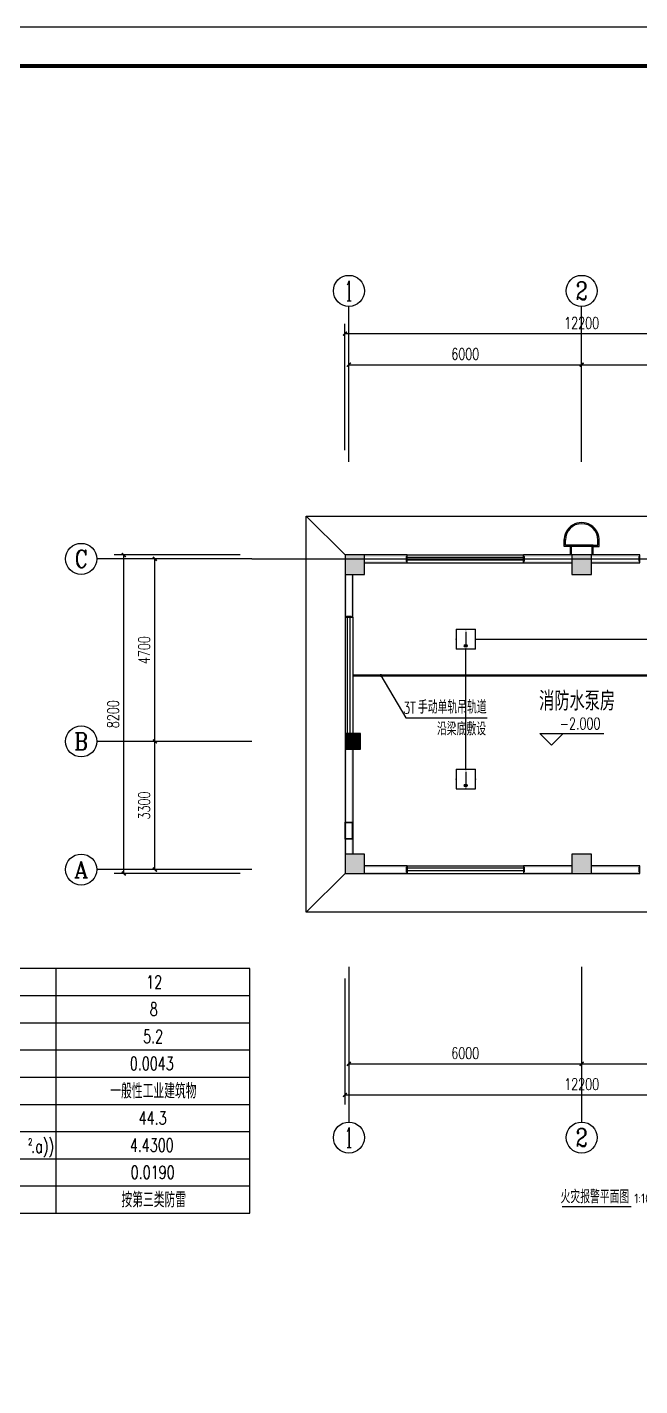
# Model space of a CAD drawing. Extents: x 5394041 to 5729212, y -433068 to -301615.
# Drawn here: x 5545440 to 5561233, y -396531 to -361551 of the extents above; entities that cross this region are included whole.
import ezdxf
from ezdxf.enums import TextEntityAlignment as Align

# ---------------------------------------------------------------- set-up
doc = ezdxf.new("R2010")
doc.units = 0
doc.header["$LTSCALE"] = 1000
doc.header["$MEASUREMENT"] = 0
doc.layers.get('0').update_dxf_attribs({"linetype": 'CONTINUOUS'})
doc.layers.get('Defpoints').update_dxf_attribs({"linetype": 'CONTINUOUS'})
doc.layers.add('_0', color=7, linetype='CONTINUOUS', lineweight=25)
for name, color, linetype in [('AXIS_TEXT', 7, 'CONTINUOUS'), ('EQUIP-消防', 3, 'CONTINUOUS'), ('PUB_HATCH', 8, 'CONTINUOUS'), ('PUB_TITLE', 4, 'CONTINUOUS'), ('TEL_TAB', 7, 'CONTINUOUS'), ('WIRE-消防', 5, 'CONTINUOUS'), ('建筑底图', 251, 'CONTINUOUS')]:
    doc.layers.add(name, color=color, linetype=linetype)
doc.styles.add('_HZTXT', font='txt.shx', dxfattribs={"width": 0.8, "bigfont": 'HZTXT.shx'})
doc.styles.add('_TCH_AXIS', font='COMPLEX', dxfattribs={"bigfont": 'GBCBIG'})
doc.styles.add('_TCH_DIM', font='SIMPLEX', dxfattribs={"bigfont": 'GBCBIG'})
doc.styles.add('_TCH_DIM_T3', font='SIMPLEX', dxfattribs={"width": 0.705882, "bigfont": 'GBCBIG'})
doc.styles.add('COMPLEX', font='COMPLEX')
doc.styles.get("Standard").update_dxf_attribs({"font": 'GBENOR', "bigfont": 'GBCBIG'})
doc.dimstyles.new('_TCH_ARCH&&100', dxfattribs={"dimtxt": 297.5, "dimasz": 100, "dimexe": 250, "dimexo": 300, "dimgap": 126.25, "dimtad": 1, "dimdec": 0, "dimzin": 0, "dimdsep": 46, "dimtxsty": '_TCH_DIM_T3', "dimblk": 'ARCHTICK', "dimcen": 0.09, "dimclrt": 7, "dimazin": 2, "dimtfac": 1, "dimtdec": 0, "dimtix": 1, "dimtmove": 2, "dimatfit": 3, "dimfxl": 0, "dimtolj": 1, "dimtzin": 0, "dimarcsym": 0})

# ---------------------------------------------------------------- blocks, each defined once
blk = doc.blocks.new('_ArchTick')
at = {"color": 0, "linetype": 'ByBlock', "const_width": 0.4}
blk.add_lwpolyline([(-0.5, -0.5), (0.5, 0.5)], dxfattribs=at)
blk = doc.blocks.new('*D577')
at = {"layer": 'Defpoints', "color": 0, "transparency": 16777216}
for p in [(5553633, -385740), (5565833, -385740), (5565833, -389040)]:
    blk.add_point(p, dxfattribs=at)
at = {"layer": '建筑底图', "color": 0, "lineweight": -2, "transparency": 16777216}
for p, q in [((5553633, -386040), (5553633, -389290)), ((5565833, -386040), (5565833, -389290)), ((5553633, -389040), (5565833, -389040))]:
    blk.add_line(p, q, dxfattribs=at)
at = {"layer": '建筑底图', "color": 0, "lineweight": -2, "transparency": 16777216, "xscale": 100, "yscale": 100, "zscale": 100, "rotation": 180}
blk.add_blockref('_ArchTick', (5553633, -389040), dxfattribs=at)
at = {"layer": '建筑底图', "color": 0, "lineweight": -2, "transparency": 16777216, "xscale": 100, "yscale": 100, "zscale": 100}
blk.add_blockref('_ArchTick', (5565833, -389040), dxfattribs=at)
at = {"layer": '建筑底图', "color": 7, "transparency": 16777216, "insert": (5559733, -388765), "char_height": 297.5, "attachment_point": 5, "style": '_TCH_DIM_T3'}
blk.add_mtext('\\A1;12200', dxfattribs=at)
blk = doc.blocks.new('*D578')
at = {"layer": 'Defpoints', "color": 0, "transparency": 16777216}
for p in [(5553733, -385740), (5559733, -385740), (5559733, -388240)]:
    blk.add_point(p, dxfattribs=at)
at = {"layer": '建筑底图', "color": 0, "lineweight": -2, "transparency": 16777216}
for p, q in [((5553733, -386040), (5553733, -388490)), ((5559733, -386040), (5559733, -388490)), ((5553733, -388240), (5559733, -388240))]:
    blk.add_line(p, q, dxfattribs=at)
at = {"layer": '建筑底图', "color": 0, "lineweight": -2, "transparency": 16777216, "xscale": 100, "yscale": 100, "zscale": 100, "rotation": 180}
blk.add_blockref('_ArchTick', (5553733, -388240), dxfattribs=at)
at = {"layer": '建筑底图', "color": 0, "lineweight": -2, "transparency": 16777216, "xscale": 100, "yscale": 100, "zscale": 100}
blk.add_blockref('_ArchTick', (5559733, -388240), dxfattribs=at)
at = {"layer": '建筑底图', "color": 7, "transparency": 16777216, "insert": (5556733, -387965), "char_height": 297.5, "attachment_point": 5, "style": '_TCH_DIM_T3'}
blk.add_mtext('\\A1;6000', dxfattribs=at)
blk = doc.blocks.new('*D579')
at = {"layer": 'Defpoints', "color": 0, "transparency": 16777216}
for p in [(5559733, -385740), (5565733, -385740), (5565733, -388240)]:
    blk.add_point(p, dxfattribs=at)
at = {"layer": '建筑底图', "color": 0, "lineweight": -2, "transparency": 16777216}
for p, q in [((5559733, -386040), (5559733, -388490)), ((5565733, -386040), (5565733, -388490)), ((5559733, -388240), (5565733, -388240))]:
    blk.add_line(p, q, dxfattribs=at)
at = {"layer": '建筑底图', "color": 0, "lineweight": -2, "transparency": 16777216, "xscale": 100, "yscale": 100, "zscale": 100, "rotation": 180}
blk.add_blockref('_ArchTick', (5559733, -388240), dxfattribs=at)
at = {"layer": '建筑底图', "color": 0, "lineweight": -2, "transparency": 16777216, "xscale": 100, "yscale": 100, "zscale": 100}
blk.add_blockref('_ArchTick', (5565733, -388240), dxfattribs=at)
at = {"layer": '建筑底图', "color": 7, "transparency": 16777216, "insert": (5562733, -387965), "char_height": 297.5, "attachment_point": 5, "style": '_TCH_DIM_T3'}
blk.add_mtext('\\A1;6000', dxfattribs=at)
blk = doc.blocks.new('*D580')
at = {"layer": 'Defpoints', "color": 0, "transparency": 16777216}
for p in [(5565833, -369440), (5553633, -372740), (5565833, -372740)]:
    blk.add_point(p, dxfattribs=at)
at = {"layer": '建筑底图', "color": 0, "lineweight": -2, "transparency": 16777216}
for p, q in [((5553633, -372440), (5553633, -369190)), ((5565833, -372440), (5565833, -369190)), ((5553633, -369440), (5565833, -369440))]:
    blk.add_line(p, q, dxfattribs=at)
at = {"layer": '建筑底图', "color": 0, "lineweight": -2, "transparency": 16777216, "xscale": 100, "yscale": 100, "zscale": 100, "rotation": 180}
blk.add_blockref('_ArchTick', (5553633, -369440), dxfattribs=at)
at = {"layer": '建筑底图', "color": 0, "lineweight": -2, "transparency": 16777216, "xscale": 100, "yscale": 100, "zscale": 100}
blk.add_blockref('_ArchTick', (5565833, -369440), dxfattribs=at)
at = {"layer": '建筑底图', "color": 7, "transparency": 16777216, "insert": (5559733, -369165), "char_height": 297.5, "attachment_point": 5, "style": '_TCH_DIM_T3'}
blk.add_mtext('\\A1;12200', dxfattribs=at)
blk = doc.blocks.new('*D581')
at = {"layer": 'Defpoints', "color": 0, "transparency": 16777216}
for p in [(5559733, -370240), (5553733, -372740), (5559733, -372740)]:
    blk.add_point(p, dxfattribs=at)
at = {"layer": '建筑底图', "color": 0, "lineweight": -2, "transparency": 16777216}
for p, q in [((5553733, -372440), (5553733, -369990)), ((5559733, -372440), (5559733, -369990)), ((5553733, -370240), (5559733, -370240))]:
    blk.add_line(p, q, dxfattribs=at)
at = {"layer": '建筑底图', "color": 0, "lineweight": -2, "transparency": 16777216, "xscale": 100, "yscale": 100, "zscale": 100, "rotation": 180}
blk.add_blockref('_ArchTick', (5553733, -370240), dxfattribs=at)
at = {"layer": '建筑底图', "color": 0, "lineweight": -2, "transparency": 16777216, "xscale": 100, "yscale": 100, "zscale": 100}
blk.add_blockref('_ArchTick', (5559733, -370240), dxfattribs=at)
at = {"layer": '建筑底图', "color": 7, "transparency": 16777216, "insert": (5556733, -369965), "char_height": 297.5, "attachment_point": 5, "style": '_TCH_DIM_T3'}
blk.add_mtext('\\A1;6000', dxfattribs=at)
blk = doc.blocks.new('*D582')
at = {"layer": 'Defpoints', "color": 0, "transparency": 16777216}
for p in [(5565733, -370240), (5559733, -372740), (5565733, -372740)]:
    blk.add_point(p, dxfattribs=at)
at = {"layer": '建筑底图', "color": 0, "lineweight": -2, "transparency": 16777216}
for p, q in [((5559733, -372440), (5559733, -369990)), ((5565733, -372440), (5565733, -369990)), ((5559733, -370240), (5565733, -370240))]:
    blk.add_line(p, q, dxfattribs=at)
at = {"layer": '建筑底图', "color": 0, "lineweight": -2, "transparency": 16777216, "xscale": 100, "yscale": 100, "zscale": 100, "rotation": 180}
blk.add_blockref('_ArchTick', (5559733, -370240), dxfattribs=at)
at = {"layer": '建筑底图', "color": 0, "lineweight": -2, "transparency": 16777216, "xscale": 100, "yscale": 100, "zscale": 100}
blk.add_blockref('_ArchTick', (5565733, -370240), dxfattribs=at)
at = {"layer": '建筑底图', "color": 7, "transparency": 16777216, "insert": (5562733, -369965), "char_height": 297.5, "attachment_point": 5, "style": '_TCH_DIM_T3'}
blk.add_mtext('\\A1;6000', dxfattribs=at)
blk = doc.blocks.new('*D583')
at = {"layer": 'Defpoints', "color": 0, "transparency": 16777216}
for p in [(5547933, -375140), (5551233, -375140), (5551233, -383340)]:
    blk.add_point(p, dxfattribs=at)
at = {"layer": '建筑底图', "color": 0, "lineweight": -2, "transparency": 16777216}
for p, q in [((5550933, -375140), (5547683, -375140)), ((5547933, -383340), (5547933, -375140)), ((5550933, -383340), (5547683, -383340))]:
    blk.add_line(p, q, dxfattribs=at)
at = {"layer": '建筑底图', "color": 0, "lineweight": -2, "transparency": 16777216, "xscale": 100, "yscale": 100, "zscale": 100}
for p, rotation in [((5547933, -375140), 90), ((5547933, -383340), 270)]:
    blk.add_blockref('_ArchTick', p, dxfattribs=dict(at, rotation=rotation))
at = {"layer": '建筑底图', "color": 7, "transparency": 16777216, "insert": (5547658, -379240), "char_height": 297.5, "attachment_point": 5, "rotation": 90, "style": '_TCH_DIM_T3'}
blk.add_mtext('\\A1;8200', dxfattribs=at)
blk = doc.blocks.new('*D584')
at = {"layer": 'Defpoints', "color": 0, "transparency": 16777216}
for p in [(5548733, -379940), (5551233, -379940), (5551233, -383240)]:
    blk.add_point(p, dxfattribs=at)
at = {"layer": '建筑底图', "color": 0, "lineweight": -2, "transparency": 16777216}
for p, q in [((5550933, -379940), (5548483, -379940)), ((5548733, -383240), (5548733, -379940)), ((5550933, -383240), (5548483, -383240))]:
    blk.add_line(p, q, dxfattribs=at)
at = {"layer": '建筑底图', "color": 0, "lineweight": -2, "transparency": 16777216, "xscale": 100, "yscale": 100, "zscale": 100}
for p, rotation in [((5548733, -379940), 90), ((5548733, -383240), 270)]:
    blk.add_blockref('_ArchTick', p, dxfattribs=dict(at, rotation=rotation))
at = {"layer": '建筑底图', "color": 7, "transparency": 16777216, "insert": (5548458, -381590), "char_height": 297.5, "attachment_point": 5, "rotation": 90, "style": '_TCH_DIM_T3'}
blk.add_mtext('\\A1;3300', dxfattribs=at)
blk = doc.blocks.new('*D585')
at = {"layer": 'Defpoints', "color": 0, "transparency": 16777216}
for p in [(5548733, -375240), (5551233, -375240), (5551233, -379940)]:
    blk.add_point(p, dxfattribs=at)
at = {"layer": '建筑底图', "color": 0, "lineweight": -2, "transparency": 16777216}
for p, q in [((5550933, -375240), (5548483, -375240)), ((5548733, -379940), (5548733, -375240)), ((5550933, -379940), (5548483, -379940))]:
    blk.add_line(p, q, dxfattribs=at)
at = {"layer": '建筑底图', "color": 0, "lineweight": -2, "transparency": 16777216, "xscale": 100, "yscale": 100, "zscale": 100}
for p, rotation in [((5548733, -375240), 90), ((5548733, -379940), 270)]:
    blk.add_blockref('_ArchTick', p, dxfattribs=dict(at, rotation=rotation))
at = {"layer": '建筑底图', "color": 7, "transparency": 16777216, "insert": (5548458, -377590), "char_height": 297.5, "attachment_point": 5, "rotation": 90, "style": '_TCH_DIM_T3'}
blk.add_mtext('\\A1;4700', dxfattribs=at)
blk = doc.blocks.new('_FZH')
blk.add_lwpolyline([(-0.5, -0.5), (0.5, -0.5), (0.5, 0.5), (-0.5, 0.5)], close=True)
at = {"layer": 'PUB_HATCH'}
blk.add_solid([(-0.5, -0.5), (0.5, -0.5), (-0.5, 0.5), (0.5, 0.5)], dxfattribs=at)
blk = doc.blocks.new('$TCHSYS$WIN2D')
for p, q in [((-0.5, 0.5), (0.5, 0.5)), ((-0.5, 0.5), (-0.5, -0.5)), ((0.5, 0.5), (0.5, -0.5)), ((0.5, 0.167), (-0.5, 0.167)), ((0.5, -0.167), (-0.5, -0.167)), ((-0.5, -0.5), (0.5, -0.5))]:
    blk.add_line(p, q)
blk = doc.blocks.new('_AXISO')
blk.add_circle((0, 0), 0.5)
at = {"layer": 'AXIS_TEXT', "style": 'COMPLEX', "width": 1.041667}
blk.add_attdef('A', text='', height=0.56, dxfattribs=at).set_placement((-0.25, -0.28), (0.25, -0.28), align=Align.FIT)
blk = doc.blocks.new('$Equip$00002648')
for p, q in [((-0.5, 0.5), (-0.5, -0.5)), ((0.5, 0.5), (-0.5, 0.5)), ((0, 0.375), (0, -0.412)), ((0.5, -0.5), (0.5, 0.5)), ((-0.5, -0.5), (0.5, -0.5))]:
    blk.add_line(p, q)
at = {"const_width": 0.04}
blk.add_lwpolyline([(-0.5, 0.5), (0.5, 0.5), (0.5, -0.5), (-0.5, -0.5), (-0.5, 0.5), (0.5, 0.5)], dxfattribs=at)
blk.add_circle((0, -0.338), 0.075)
for p in [(-0.5, 0), (0, 0.5), (0.5, 0), (0, -0.5)]:
    blk.add_point(p)
for points in [[(-0.065, -0.3), (0.065, -0.3), (-0.075, -0.338), (0.075, -0.338)], [(-0.065, -0.375), (0.065, -0.375), (-0.075, -0.338), (0.075, -0.338)], [(-0.038, -0.273), (0.037, -0.273), (-0.065, -0.3), (0.065, -0.3)], [(-0.038, -0.402), (0.037, -0.402), (-0.065, -0.375), (0.065, -0.375)], [(0, -0.263), (0, -0.263), (-0.038, -0.273), (0.037, -0.273)], [(0, -0.412), (0, -0.412), (-0.038, -0.402), (0.037, -0.402)]]:
    blk.add_solid(points)
at = {"color": 7, "flags": 1}
for tag, height, p in [('A', 0.00002, (0, 0)), ('B', 0.4, (0.762, -0.208))]:
    blk.add_attdef(tag, text='', height=height, dxfattribs=at).set_placement(p, align=Align.MIDDLE_CENTER)

msp = doc.modelspace()

# ---------------------------------------------------------------- hatches: boundary and pattern name
at = {"layer": '建筑底图'}
for points in [[(5554133.3, -375139.8), (5553633.3, -375139.8), (5553673.3, -375179.8), (5554093.3, -375179.8)], [(5553633.3, -375139.8), (5553633.3, -375639.8), (5553673.3, -375599.8), (5553673.3, -375179.8)], [(5554133.3, -375639.8), (5554133.3, -375139.8), (5554093.3, -375179.8), (5554093.3, -375599.8)], [(5554133.3, -375139.8), (5554133.3, -375179.8), (5555193.3, -375179.8), (5555233.3, -375139.8)], [(5554133.3, -375299.8), (5554133.3, -375339.8), (5555233.3, -375339.8), (5555193.3, -375299.8)], [(5555233.3, -375339.8), (5555233.3, -375139.8), (5555193.3, -375179.8), (5555193.3, -375299.8)], [(5559483.3, -375179.8), (5559483.3, -375139.8), (5558233.3, -375139.8), (5558273.3, -375179.8)], [(5558233.3, -375139.8), (5558233.3, -375339.8), (5558273.3, -375299.8), (5558273.3, -375179.8)], [(5559483.3, -375339.8), (5559483.3, -375299.8), (5558273.3, -375299.8), (5558233.3, -375339.8)], [(5559983.3, -375139.8), (5559483.3, -375139.8), (5559523.3, -375179.8), (5559943.3, -375179.8)], [(5559483.3, -375139.8), (5559483.3, -375639.8), (5559523.3, -375599.8), (5559523.3, -375179.8)], [(5559983.3, -375639.8), (5559983.3, -375139.8), (5559943.3, -375179.8), (5559943.3, -375599.8)], [(5559983.3, -375139.8), (5559983.3, -375179.8), (5561193.3, -375179.8), (5561233.3, -375139.8)], [(5559983.3, -375299.8), (5559983.3, -375339.8), (5561233.3, -375339.8), (5561193.3, -375299.8)], [(5561233.3, -375339.8), (5561233.3, -375139.8), (5561193.3, -375179.8), (5561193.3, -375299.8)], [(5553633.3, -375639.8), (5554133.3, -375639.8), (5554093.3, -375599.8), (5553673.3, -375599.8)], [(5553673.3, -375639.8), (5553633.3, -375639.8), (5553633.3, -376739.8), (5553673.3, -376699.8)], [(5553833.3, -375639.8), (5553793.3, -375639.8), (5553793.3, -376699.8), (5553833.3, -376739.8)], [(5559483.3, -375639.8), (5559983.3, -375639.8), (5559943.3, -375599.8), (5559523.3, -375599.8)], [(5553633.3, -376739.8), (5553833.3, -376739.8), (5553793.3, -376699.8), (5553673.3, -376699.8)], [(5554033.3, -379739.8), (5553633.3, -379739.8), (5553673.3, -379779.8), (5553993.3, -379779.8)], [(5553633.3, -379739.8), (5553633.3, -380139.8), (5553673.3, -380099.8), (5553673.3, -379779.8)], [(5554033.3, -380139.8), (5554033.3, -379739.8), (5553993.3, -379779.8), (5553993.3, -380099.8)], [(5553633.3, -380139.8), (5554033.3, -380139.8), (5553993.3, -380099.8), (5553673.3, -380099.8)], [(5553633.3, -382839.8), (5553673.3, -382839.8), (5553673.3, -380139.8), (5553633.3, -380139.8)], [(5553793.3, -382839.8), (5553833.3, -382839.8), (5553833.3, -380139.8), (5553793.3, -380139.8)], [(5554133.3, -382839.8), (5553633.3, -382839.8), (5553673.3, -382879.8), (5554093.3, -382879.8)], [(5553633.3, -382839.8), (5553633.3, -383339.8), (5553673.3, -383299.8), (5553673.3, -382879.8)], [(5554133.3, -383339.8), (5554133.3, -382839.8), (5554093.3, -382879.8), (5554093.3, -383299.8)], [(5559983.3, -382839.8), (5559483.3, -382839.8), (5559523.3, -382879.8), (5559943.3, -382879.8)], [(5559483.3, -382839.8), (5559483.3, -383339.8), (5559523.3, -383299.8), (5559523.3, -382879.8)], [(5559983.3, -383339.8), (5559983.3, -382839.8), (5559943.3, -382879.8), (5559943.3, -383299.8)], [(5553633.3, -383339.8), (5554133.3, -383339.8), (5554093.3, -383299.8), (5553673.3, -383299.8)], [(5554133.3, -383139.8), (5554133.3, -383179.8), (5555193.3, -383179.8), (5555233.3, -383139.8)], [(5554133.3, -383299.8), (5554133.3, -383339.8), (5555233.3, -383339.8), (5555193.3, -383299.8)], [(5555233.3, -383339.8), (5555233.3, -383139.8), (5555193.3, -383179.8), (5555193.3, -383299.8)], [(5559483.3, -383179.8), (5559483.3, -383139.8), (5558233.3, -383139.8), (5558273.3, -383179.8)], [(5558233.3, -383139.8), (5558233.3, -383339.8), (5558273.3, -383299.8), (5558273.3, -383179.8)], [(5559483.3, -383339.8), (5559483.3, -383299.8), (5558273.3, -383299.8), (5558233.3, -383339.8)], [(5559483.3, -383339.8), (5559983.3, -383339.8), (5559943.3, -383299.8), (5559523.3, -383299.8)], [(5559983.3, -383139.8), (5559983.3, -383179.8), (5561193.3, -383179.8), (5561233.3, -383139.8)], [(5559983.3, -383299.8), (5559983.3, -383339.8), (5561233.3, -383339.8), (5561193.3, -383299.8)], [(5561233.3, -383339.8), (5561233.3, -383139.8), (5561193.3, -383179.8), (5561193.3, -383299.8)]]:
    msp.add_hatch(color=256, dxfattribs=at).paths.add_polyline_path(points)

# ---------------------------------------------------------------- linework, layer by layer
at = {"layer": '_0', "color": 3, "const_width": 35}
msp.add_lwpolyline([(5559226.6, -391918.5), (5561013.2, -391918.5)], dxfattribs=at)
at = {"layer": 'PUB_TITLE', "color": 4}
msp.add_lwpolyline([(5498674.7, -420950.6), (5582774.7, -420950.6), (5582774.7, -361550.6), (5498674.7, -361550.6)], close=True, dxfattribs=at)
at = {"layer": 'PUB_TITLE', "color": 4, "const_width": 100}
msp.add_lwpolyline([(5501174.7, -419950.6), (5581774.7, -419950.6), (5581774.7, -362550.6), (5501174.7, -362550.6)], close=True, dxfattribs=at)
at = {"layer": 'TEL_TAB', "color": 0}
msp.add_lwpolyline([(5540181.1, -392084.5), (5551181.1, -392084.5), (5551181.1, -385784.5), (5540181.1, -385784.5)], close=True, dxfattribs=at)
for points in [[(5546181.1, -385784.5), (5546181.1, -392084.5)], [(5541181.1, -386484.5), (5551181.1, -386484.5)], [(5541181.1, -387184.5), (5551181.1, -387184.5)], [(5541181.1, -387884.5), (5551181.1, -387884.5)], [(5541181.1, -388584.5), (5551181.1, -388584.5)], [(5540181.1, -389284.5), (5551181.1, -389284.5)], [(5541181.1, -389984.5), (5551181.1, -389984.5)], [(5540181.1, -390684.5), (5551181.1, -390684.5)], [(5541181.1, -391384.5), (5551181.1, -391384.5)]]:
    msp.add_lwpolyline(points, dxfattribs=at)
at = {"layer": 'WIRE-消防', "color": 5, "linetype": 'Continuous', "const_width": 35}
for points in [[(5556996.4, -377308.9), (5562273.5, -377308.9)], [(5556746.4, -380658.9), (5556746.4, -377558.9)]]:
    msp.add_lwpolyline(points, dxfattribs=at)
at = {"layer": '建筑底图'}
for p, q in [((5553733.3, -372739.8), (5553733.3, -368739.8)), ((5559733.3, -372739.8), (5559733.3, -368739.8)), ((5552633.3, -374139.8), (5553633.3, -375139.8)), ((5559284.3, -374919.8), (5559284.3, -374739.8)), ((5559433.3, -374919.8), (5559284.3, -374919.8)), ((5559313.3, -374889.8), (5559313.3, -374754.6)), ((5559433.3, -374889.8), (5559313.3, -374889.8)), ((5560033.3, -374889.8), (5560153.3, -374889.8)), ((5560033.3, -374919.8), (5560182.3, -374919.8)), ((5560153.3, -374889.8), (5560153.3, -374754.6)), ((5560182.3, -374919.8), (5560182.3, -374739.8)), ((5551233.3, -375239.8), (5547233.3, -375239.8)), ((5551233.3, -375239.8), (5568233.3, -375239.8)), ((5555233.3, -375139.8), (5554133.3, -375139.8)), ((5555233.3, -375339.8), (5555233.3, -375139.8)), ((5559483.3, -375139.8), (5558233.3, -375139.8)), ((5558233.3, -375139.8), (5558233.3, -375339.8)), ((5561233.3, -375139.8), (5559983.3, -375139.8)), ((5561233.3, -375339.8), (5561233.3, -375139.8)), ((5553633.3, -375639.8), (5553633.3, -376739.8)), ((5553833.3, -376739.8), (5553833.3, -375639.8)), ((5554133.3, -375339.8), (5555233.3, -375339.8)), ((5558233.3, -375339.8), (5559483.3, -375339.8)), ((5559983.3, -375339.8), (5561233.3, -375339.8)), ((5553633.3, -376739.8), (5553833.3, -376739.8)), ((5554555.7, -378239.8), (5555204.4, -379330.2)), ((5555204.4, -379330.2), (5557300.5, -379330.2)), ((5558956.8, -380033.6), (5558656.8, -379733.6)), ((5558656.8, -379733.6), (5560302.3, -379733.6)), ((5558956.8, -380033.6), (5559256.8, -379733.6)), ((5551233.3, -379939.8), (5547233.3, -379939.8)), ((5553633.3, -380139.8), (5553633.3, -382839.8)), ((5553833.3, -380139.8), (5553833.3, -382839.8)), ((5551233.3, -383239.8), (5547233.3, -383239.8)), ((5552633.3, -384339.8), (5553633.3, -383339.8)), ((5555233.3, -383139.8), (5554133.3, -383139.8)), ((5554133.3, -383339.8), (5555233.3, -383339.8)), ((5555233.3, -383339.8), (5555233.3, -383139.8)), ((5559483.3, -383139.8), (5558233.3, -383139.8)), ((5558233.3, -383139.8), (5558233.3, -383339.8)), ((5558233.3, -383339.8), (5559483.3, -383339.8)), ((5561233.3, -383139.8), (5559983.3, -383139.8)), ((5559983.3, -383339.8), (5561233.3, -383339.8)), ((5561233.3, -383339.8), (5561233.3, -383139.8)), ((5553733.3, -385739.8), (5553733.3, -389739.8)), ((5559733.3, -385739.8), (5559733.3, -389739.8))]:
    msp.add_line(p, q, dxfattribs=at)
for points in [[(5566833.3, -380239.8), (5566833.3, -384339.8), (5552633.3, -384339.8), (5552633.3, -374139.8), (5566833.3, -374139.8), (5566833.3, -376239.8)], [(5560033.3, -375139.8), (5560033.3, -374889.8), (5559433.3, -374889.8), (5559433.3, -375139.8)], [(5560003.3, -375139.8), (5560003.3, -374919.8), (5559463.3, -374919.8), (5559463.3, -375139.8)], [(5553833.3, -382019.8), (5553833.3, -382459.8), (5553633.3, -382459.8), (5553633.3, -382019.8), (5553833.3, -382019.8)]]:
    msp.add_lwpolyline(points, dxfattribs=at)
at = {"layer": '建筑底图', "const_width": 60}
msp.add_lwpolyline([(5565286.2, -378239.8), (5553833.3, -378239.8)], dxfattribs=at)
at = {"layer": '建筑底图', "const_width": 40}
msp.add_lwpolyline([(5554545.5, -378222.6, 1), (5554565.9, -378257, 1)], format="xyb", close=True, dxfattribs=at)
at = {"layer": '建筑底图', "const_width": 30}
msp.add_lwpolyline([(5553818.3, -382034.8), (5553818.3, -382444.8), (5553648.3, -382444.8), (5553648.3, -382034.8)], close=True, dxfattribs=at)
at = {"layer": '建筑底图'}
for radius, start, end in [(450, 356.17745, 183.82255), (420, 0, 180)]:
    msp.add_arc((5559733.3, -374754.6), radius, start, end, dxfattribs=at)

# ---------------------------------------------------------------- block references
at = {"layer": 'EQUIP-消防', "color": 0, "xscale": 500, "yscale": 500, "zscale": 500}
for p in [(5556746.4, -377308.9), (5556746.4, -380908.9)]:
    msp.add_blockref('$Equip$00002648', p, dxfattribs=at)
at = {"layer": '建筑底图'}
ref = msp.add_blockref('_AXISO', (5553733.3, -368339.8), dxfattribs=dict(at, xscale=800, yscale=800, zscale=800))
ref.add_attrib('A', '1', dxfattribs={"layer": 'AXIS_TEXT', "color": 0, "height": 514.7, "style": '_TCH_AXIS'}).set_placement((5553623, -368597.2), (5553843.6, -368597.2), align=Align.FIT)
ref = msp.add_blockref('_AXISO', (5559733.3, -368339.8), dxfattribs=dict(at, xscale=800, yscale=800, zscale=800))
ref.add_attrib('A', '2', dxfattribs={"layer": 'AXIS_TEXT', "color": 0, "height": 465.9, "style": '_TCH_AXIS'}).set_placement((5559578, -368572.8), (5559888.6, -368572.8), align=Align.FIT)
ref = msp.add_blockref('_AXISO', (5546833.3, -375239.8), dxfattribs=dict(at, xscale=800, yscale=800, zscale=800))
ref.add_attrib('A', 'C', dxfattribs={"layer": 'AXIS_TEXT', "color": 0, "height": 455.7, "style": '_TCH_AXIS'}).set_placement((5546670.6, -375467.7), (5546996.1, -375467.7), align=Align.FIT)
for name, p, xscale, yscale, zscale in [('_FZH', (5553883.3, -375389.8), 500, 500, 500), ('$TCHSYS$WIN2D', (5556733.3, -375239.8), 3000, -200, 3000), ('_FZH', (5559733.3, -375389.8), 500, 500, 500), ('_FZH', (5553833.3, -379939.8), 400, 400, 400), ('_FZH', (5553883.3, -383089.8), 500, 500, 500), ('_FZH', (5559733.3, -383089.8), 500, 500, 500), ('$TCHSYS$WIN2D', (5556733.3, -383239.8), 3000, 200, 3000)]:
    msp.add_blockref(name, p, dxfattribs=dict(at, xscale=xscale, yscale=yscale, zscale=zscale))
at = {"layer": '建筑底图', "xscale": 3000, "yscale": 200, "zscale": 3000, "rotation": 270.0000000000225}
msp.add_blockref('$TCHSYS$WIN2D', (5553733.3, -378239.8), dxfattribs=at)
at = {"layer": '建筑底图'}
ref = msp.add_blockref('_AXISO', (5546833.3, -379939.8), dxfattribs=dict(at, xscale=800, yscale=800, zscale=800))
ref.add_attrib('A', 'B', dxfattribs={"layer": 'AXIS_TEXT', "color": 0, "height": 435.3, "style": '_TCH_AXIS'}).set_placement((5546657.2, -380157.5), (5547009.5, -380157.5), align=Align.FIT)
ref = msp.add_blockref('_AXISO', (5546833.3, -383239.8), dxfattribs=dict(at, xscale=800, yscale=800, zscale=800))
ref.add_attrib('A', 'A', dxfattribs={"layer": 'AXIS_TEXT', "color": 0, "height": 425.2, "style": '_TCH_AXIS'}).set_placement((5546651.1, -383452.4), (5547015.5, -383452.4), align=Align.FIT)
ref = msp.add_blockref('_AXISO', (5553733.3, -390139.8), dxfattribs=dict(at, xscale=800, yscale=800, zscale=800))
ref.add_attrib('A', '1', dxfattribs={"layer": 'AXIS_TEXT', "color": 0, "height": 514.7, "style": '_TCH_AXIS'}).set_placement((5553623, -390397.2), (5553843.6, -390397.2), align=Align.FIT)
ref = msp.add_blockref('_AXISO', (5559733.3, -390139.8), dxfattribs=dict(at, xscale=800, yscale=800, zscale=800))
ref.add_attrib('A', '2', dxfattribs={"layer": 'AXIS_TEXT', "color": 0, "height": 465.9, "style": '_TCH_AXIS'}).set_placement((5559578, -390372.8), (5559888.6, -390372.8), align=Align.FIT)

# ---------------------------------------------------------------- texts
at = {"layer": '_0'}
for s, height, p in [('火灾报警平面图', 337.59, (5559188.7, -391829.9)), ('1:100', 250, (5561088.5, -391829.9))]:
    msp.add_text(s, height=height, dxfattribs=at).set_placement(p)
at = {"layer": 'TEL_TAB', "color": 0, "style": '_TCH_DIM', "width": 0.705882}
for s, height, p in [('12', 340, (5548509.7, -386304.5)), ('8', 340, (5548601.1, -387004.5)), ('5.2', 340, (5548429.7, -387704.5)), ('0.0043', 340, (5548086.8, -388404.5)), ('44.3', 340, (5548315.4, -389804.5)), ('2', 170, (5545465.6, -390334.5)), ('.a))', 340, (5545545.6, -390534.5)), ('4.4300', 340, (5548086.8, -390504.5)), ('0.0190', 340, (5548109.7, -391204.5))]:
    msp.add_text(s, height=height, dxfattribs=at).set_placement(p)
at = {"layer": 'TEL_TAB', "color": 0, "style": '_TCH_DIM'}
for s, p in [('一般性工业建筑物', (5547583.3, -389134.5)), ('按第三类防雷', (5547870.5, -391934.5))]:
    msp.add_text(s, height=385.82, dxfattribs=at).set_placement(p)
at = {"layer": '建筑底图'}
for s, height, style, width, p in [('消防水泵房', 490.23, '_HZTXT', 0.8, (5558635.8, -379144.8)), ('3T', 297.5, '_TCH_DIM', 0.705882, (5555132.5, -379225.2)), ('-2.000', 297.5, '_TCH_DIM', 0.705882, (5559172.3, -379628.6))]:
    msp.add_text(s, height=height, dxfattribs=dict(at, style=style, width=width)).set_placement(p)
at = {"layer": '建筑底图', "style": '_TCH_DIM'}
for s, p in [('手动单轨吊轨道', (5555512.5, -379225.2)), ('沿梁底敷设', (5556004, -379785.2))]:
    msp.add_text(s, height=337.59, dxfattribs=at).set_placement(p)

# ---------------------------------------------------------------- dimensions: what is measured, and where the dimension line sits
at = {"layer": '建筑底图'}
for p1, p2, distance, picture, middle in [((5553633.3, -372739.8), (5565833.3, -372739.8), 3300, '*D580', (5559733.3, -369164.8)), ((5553733.3, -372739.8), (5559733.3, -372739.8), 2500, '*D581', (5556733.3, -369964.8)), ((5559733.3, -372739.8), (5565733.3, -372739.8), 2500, '*D582', (5562733.3, -369964.8)), ((5551233.3, -383339.8), (5551233.3, -375139.8), 3300, '*D583', (5547658.3, -379239.8)), ((5551233.3, -379939.8), (5551233.3, -375239.8), 2500, '*D585', (5548458.3, -377589.8)), ((5551233.3, -383239.8), (5551233.3, -379939.8), 2500, '*D584', (5548458.3, -381589.8)), ((5553633.3, -385739.8), (5565833.3, -385739.8), -3300, '*D577', (5559733.3, -388764.8)), ((5553733.3, -385739.8), (5559733.3, -385739.8), -2500, '*D578', (5556733.3, -387964.8)), ((5559733.3, -385739.8), (5565733.3, -385739.8), -2500, '*D579', (5562733.3, -387964.8))]:
    dim = msp.add_aligned_dim(p1=p1, p2=p2, distance=distance, dimstyle='_TCH_ARCH&&100', dxfattribs=at)
    dim.commit()
    dim.dimension.update_dxf_attribs({"geometry": picture, "text_midpoint": middle})

doc.saveas('drawing.dxf')
